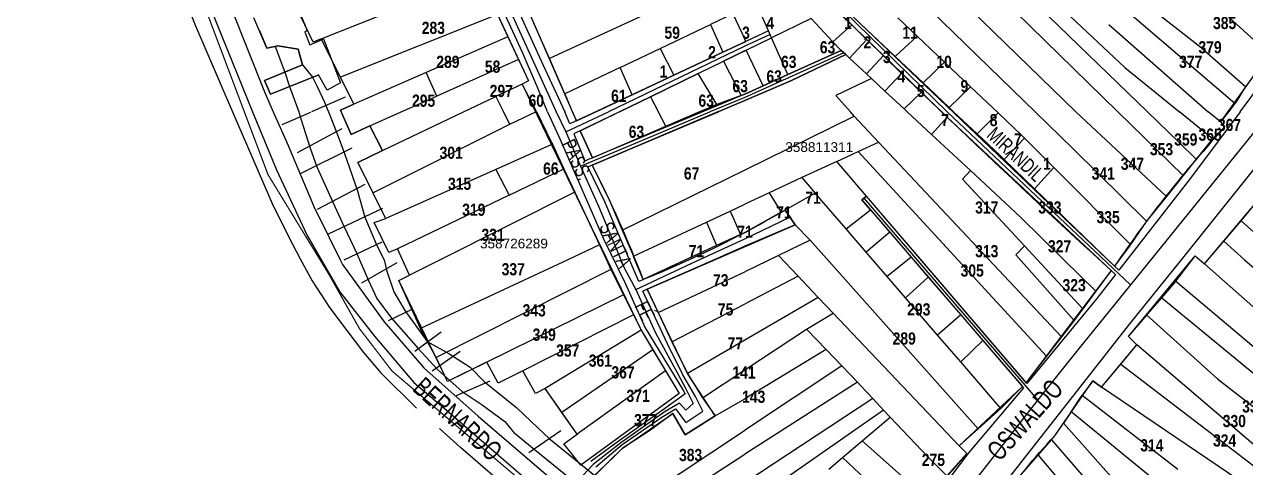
# Model space of a CAD drawing. Extents: x 199665 to 201826, y 4836581 to 4838476.
# Drawn here: x 199851.6 to 200103.1, y 4837520.6 to 4837611.9 of the extents above; entities that cross this region are included whole.
import ezdxf
from ezdxf.enums import TextEntityAlignment as Align

# ---------------------------------------------------------------- set-up
doc = ezdxf.new("R2010")
doc.units = 0
doc.header["$LTSCALE"] = 1.5
doc.header["$MEASUREMENT"] = 0
for name, color, linetype in [('CD-MALHA-LOTES', 40, 'CONTINUOUS'), ('CD_TXT_QUADRA', 7, 'CONTINUOUS'), ('HD-CANAIS', 7, 'CONTINUOUS'), ('LM-LIM-SETOR-FISCAL', 7, 'CONTINUOUS'), ('RU-QUADRAS', 6, 'CONTINUOUS'), ('SV-EIXO-RUA-N-PAV', 6, 'CONTINUOUS'), ('SV-EIXO-RUA-PAV', 20, 'CONTINUOUS'), ('SV-ESTIVAS', 7, 'CONTINUOUS'), ('SV-RUA-NAO-PAV-S-GUIA-C-GUIA', 7, 'CONTINUOUS'), ('SV-RUA-PAVIM-S-GUIA-C-GUIA', 7, 'CONTINUOUS'), ('SV-TXT-RUA-N-PAV-S-GUIA-C-GUIA', 7, 'CONTINUOUS'), ('SV-TXT-RUA-PAV-S-GUIA-C-GUIA', 7, 'CONTINUOUS'), ('Th_NmrPort', 1, 'CONTINUOUS')]:
    doc.layers.add(name, color=color, linetype=linetype)
doc.styles.add('ARIAL', font='ARIAL.TTF')
doc.styles.add('MONOTXT', font='ARIAL.TTF', dxfattribs={"height": 0.2})
doc.styles.get("Standard").update_dxf_attribs({"font": 'swisscbo.ttf'})
doc.linetypes.add('Limite', pattern='A,20,-3,[130,ltypeshp.shx,S=6.35,R=0,X=0,Y=0],-3,20', length=46)

msp = doc.modelspace()

# ---------------------------------------------------------------- linework, layer by layer
at = {"layer": 'CD-MALHA-LOTES', "linetype": 'Continuous'}
for p, q in [((200047.73, 4837627.99), (200082.89, 4837593.93)), ((200044.68, 4837625.33), (200076.83, 4837593.93)), ((200085.88, 4837625.98), (200107.98, 4837605.83)), ((200040.13, 4837621.19), (200068.15, 4837593.93)), ((199987.88, 4837617.85), (199959.71, 4837604.85)), ((200079.26, 4837618.66), (200093.61, 4837607.42)), ((199912.73, 4837608.93), (199932.94, 4837617.03)), ((200004.86, 4837610.55), (200002.28, 4837616.38)), ((200017.62, 4837616.1), (200022.01, 4837611.84)), ((200035.83, 4837617.25), (200059.77, 4837593.93)), ((200064.96, 4837615.51), (200078.25, 4837603.05)), ((199911.03, 4837608.25), (199908.09, 4837614.41)), ((199949.03, 4837613.93), (199916.68, 4837601.04)), ((199949.03, 4837613.93), (199951.14, 4837609.38)), ((199997.53, 4837614.1), (199992.92, 4837611.9)), ((199997.53, 4837614.1), (200000, 4837608.9)), ((200013.66, 4837613.11), (200005.48, 4837609.14)), ((200013.66, 4837613.11), (200018.1, 4837608.35)), ((200031.48, 4837613.27), (200035.46, 4837609.49)), ((200100.9, 4837595.62), (200078.26, 4837615.01)), ((199959.71, 4837604.85), (199956.53, 4837612.18)), ((199982.52, 4837606.94), (199992.92, 4837611.9)), ((199992.92, 4837611.9), (199995.43, 4837606.17)), ((200004.86, 4837610.55), (200000.21, 4837608.4)), ((200005.48, 4837609.14), (200004.86, 4837610.55)), ((200022.01, 4837611.84), (200018.1, 4837608.35)), ((200022.01, 4837611.84), (200025.13, 4837608.81)), ((200030.91, 4837605.33), (200023.85, 4837611.99)), ((200074.93, 4837611.91), (200095.41, 4837593.93)), ((199912.73, 4837608.93), (199911.03, 4837608.25)), ((199916.68, 4837601.04), (199912.73, 4837608.93)), ((199951.14, 4837609.38), (199934.36, 4837602.02)), ((199951.14, 4837609.38), (199953.32, 4837604.7)), ((199995.43, 4837606.17), (200000.21, 4837608.4)), ((200000.21, 4837608.4), (200000, 4837608.9)), ((200000.27, 4837606.61), (200005.48, 4837609.14)), ((200008.83, 4837601.56), (200005.48, 4837609.14)), ((200018.1, 4837608.35), (200019.62, 4837606.73)), ((200025.13, 4837608.81), (200021.51, 4837604.98)), ((200025.13, 4837608.81), (200028.57, 4837605.48)), ((200035.46, 4837609.49), (200030.91, 4837605.33)), ((200035.46, 4837609.49), (200041.12, 4837604.12)), ((199974.27, 4837603.01), (199982.52, 4837606.94)), ((199982.52, 4837606.94), (199985.36, 4837601.46)), ((199995.43, 4837606.17), (199985.36, 4837601.46)), ((200000, 4837606.48), (199995.58, 4837604.33)), ((200000, 4837606.48), (200000.27, 4837606.61)), ((200003.78, 4837599.27), (200000.27, 4837606.61)), ((200019.82, 4837606.54), (200008.83, 4837601.56)), ((200009.59, 4837600.36), (200020.75, 4837605.68)), ((200019.62, 4837606.73), (200019.82, 4837606.54)), ((200020.75, 4837605.68), (200019.82, 4837606.54)), ((200021.51, 4837604.98), (200020.75, 4837605.68)), ((200028.57, 4837605.48), (200025.03, 4837601.71)), ((200028.57, 4837605.48), (200032.3, 4837601.87)), ((200036.68, 4837599.88), (200030.91, 4837605.33)), ((200093.61, 4837607.42), (200103.14, 4837599.09)), ((199953.32, 4837604.7), (199936.51, 4837597.15)), ((199953.32, 4837604.7), (199955.38, 4837600.27)), ((199962.87, 4837597.58), (199959.71, 4837604.85)), ((199974.27, 4837603.01), (199962.87, 4837597.58)), ((199976.75, 4837597.43), (199974.27, 4837603.01)), ((199990.37, 4837601.78), (199995.58, 4837604.33)), ((199995.58, 4837604.33), (199999.25, 4837597.23)), ((200025.03, 4837601.71), (200021.51, 4837604.98)), ((200041.12, 4837604.12), (200036.68, 4837599.88)), ((200041.12, 4837604.12), (200046.45, 4837599.07)), ((200078.25, 4837603.05), (200089.54, 4837593.93)), ((199919.46, 4837595.48), (199916.68, 4837601.04)), ((199934.36, 4837602.02), (199919.46, 4837595.48)), ((199936.51, 4837597.15), (199934.36, 4837602.02)), ((199955.38, 4837600.27), (199954.09, 4837599.61)), ((199985.36, 4837601.46), (199976.75, 4837597.43)), ((199990.37, 4837601.78), (199980.52, 4837596.96)), ((199994.19, 4837595.42), (199990.37, 4837601.78)), ((200000, 4837596.2), (200009.59, 4837600.36)), ((200008.83, 4837601.56), (200003.78, 4837599.27)), ((200026.07, 4837600.75), (200018.73, 4837597.23)), ((200026.07, 4837600.75), (200025.03, 4837601.71)), ((200028.84, 4837598.18), (200026.07, 4837600.75)), ((200032.3, 4837601.87), (200028.84, 4837598.18)), ((200032.3, 4837601.87), (200036.34, 4837597.95)), ((199954.09, 4837599.61), (199948.67, 4837597.06)), ((199957.06, 4837593.97), (199954.09, 4837599.61)), ((199962.87, 4837597.58), (199964.43, 4837594)), ((199999.25, 4837597.23), (200000, 4837597.55)), ((200003.78, 4837599.27), (200000, 4837597.55)), ((200032.82, 4837594.5), (200028.84, 4837598.18)), ((200036.34, 4837597.95), (200032.82, 4837594.5)), ((200040.49, 4837593.93), (200036.34, 4837597.95)), ((200042.08, 4837594.79), (200036.68, 4837599.88)), ((200046.45, 4837599.07), (200042.08, 4837594.79)), ((200052.14, 4837593.67), (200046.45, 4837599.07)), ((200103.14, 4837599.09), (200101.17, 4837595.97)), ((199919.46, 4837595.48), (199916.69, 4837594.27)), ((199929.15, 4837593.93), (199936.51, 4837597.15)), ((199942.01, 4837593.93), (199948.67, 4837597.06)), ((199948.67, 4837597.06), (199950.28, 4837593.93)), ((199969.27, 4837593.92), (199976.75, 4837597.43)), ((199980.52, 4837596.96), (199974.17, 4837593.93)), ((199980.52, 4837596.96), (199982.13, 4837593.94)), ((199990.74, 4837593.94), (199994.19, 4837595.42)), ((199999.25, 4837597.23), (199994.19, 4837595.42)), ((199994.54, 4837593.94), (200000, 4837596.2)), ((200018.73, 4837597.23), (200021.71, 4837593.93)), ((200100.9, 4837595.62), (200099.59, 4837593.93)), ((200101.17, 4837595.97), (200100.9, 4837595.62)), ((199916.69, 4837594.27), (199916.82, 4837593.93)), ((199916.82, 4837593.93), (199918.91, 4837589.26)), ((199922.71, 4837590.99), (199929.15, 4837593.93)), ((199925.33, 4837585.92), (199942.01, 4837593.93)), ((199951.56, 4837591.37), (199950.28, 4837593.93)), ((199951.56, 4837591.37), (199957.06, 4837593.97)), ((199957.06, 4837593.97), (199960.18, 4837587.58)), ((199964.43, 4837594), (199965.27, 4837592.06)), ((199965.27, 4837592.06), (199969.27, 4837593.92)), ((199974.17, 4837593.93), (199966.05, 4837589.98)), ((199994.54, 4837593.94), (199968.54, 4837582.92)), ((199983.68, 4837590.92), (199982.13, 4837593.94)), ((199983.68, 4837590.92), (199990.74, 4837593.94)), ((200000.05, 4837581.94), (200022.49, 4837593.01)), ((200022.49, 4837593.01), (200021.71, 4837593.93)), ((200022.49, 4837593.01), (200027.49, 4837587.68)), ((200032.82, 4837594.5), (200033.43, 4837593.93)), ((200033.43, 4837593.93), (200038.46, 4837589.26)), ((200038.46, 4837589.26), (200041.68, 4837592.78)), ((200041.68, 4837592.78), (200040.49, 4837593.93)), ((200041.68, 4837592.78), (200073.11, 4837563.44)), ((200042.08, 4837594.79), (200042.99, 4837593.93)), ((200042.99, 4837593.93), (200047.81, 4837589.38)), ((200047.81, 4837589.38), (200052.14, 4837593.67)), ((200052.14, 4837593.67), (200056.95, 4837589.1)), ((200067.6, 4837586.3), (200059.77, 4837593.93)), ((200086.8, 4837576.46), (200068.15, 4837593.93)), ((200090.27, 4837580.81), (200076.83, 4837593.93)), ((200089.44, 4837587.58), (200082.89, 4837593.93)), ((200096.28, 4837588.34), (200089.54, 4837593.93)), ((200097.96, 4837591.83), (200095.41, 4837593.93)), ((200099.59, 4837593.93), (200097.96, 4837591.83)), ((199918.91, 4837589.26), (199922.71, 4837590.99)), ((199922.71, 4837590.99), (199925.33, 4837585.92)), ((199923.37, 4837577.21), (199951.56, 4837591.37)), ((199966.05, 4837589.98), (199968.58, 4837584.45)), ((199968.58, 4837584.45), (199983.68, 4837590.92)), ((200098.87, 4837590.82), (200096.28, 4837588.34)), ((200097.96, 4837591.83), (200098.87, 4837590.82)), ((199960.18, 4837587.58), (199960.35, 4837587.21)), ((200023.31, 4837585.73), (200027.49, 4837587.68)), ((200027.49, 4837587.68), (200065.18, 4837547.53)), ((200046.48, 4837581.79), (200038.46, 4837589.26)), ((200052.49, 4837584.97), (200047.81, 4837589.38)), ((200057.59, 4837588.46), (200053.41, 4837584.08)), ((200056.95, 4837589.1), (200057.59, 4837588.46)), ((200057.59, 4837588.46), (200063.63, 4837582.41)), ((200092.95, 4837584.18), (200089.44, 4837587.58)), ((200096.28, 4837588.34), (200092.95, 4837584.18)), ((199925.33, 4837585.92), (199920.23, 4837583.47)), ((199960.35, 4837587.21), (199948.7, 4837582.01)), ((199960.35, 4837587.21), (199962.71, 4837582.17)), ((200018.9, 4837583.67), (200023.31, 4837585.73)), ((200062.12, 4837543.55), (200023.31, 4837585.73)), ((200053.41, 4837584.08), (200052.49, 4837584.97)), ((200067.6, 4837586.3), (200082.74, 4837571.35)), ((199920.23, 4837583.47), (199923.37, 4837577.21)), ((199968.54, 4837582.92), (199972.13, 4837575.63)), ((200018.9, 4837583.67), (200011.75, 4837580.34)), ((200025.04, 4837576.51), (200018.9, 4837583.67)), ((200059.66, 4837578.03), (200053.41, 4837584.08)), ((200063.63, 4837582.41), (200059.66, 4837578.03)), ((200063.63, 4837582.41), (200079.44, 4837566.59)), ((200092.95, 4837584.18), (200090.27, 4837580.81)), ((199948.7, 4837582.01), (199926.04, 4837571.89)), ((199948.7, 4837582.01), (199951.41, 4837576.73)), ((199951.41, 4837576.73), (199962.71, 4837582.17)), ((199962.71, 4837582.17), (199964.97, 4837577.33)), ((199974.72, 4837569.53), (200000.05, 4837581.94)), ((200011.75, 4837580.34), (200005.02, 4837577.2)), ((200011.75, 4837580.34), (200014.49, 4837577.16)), ((200044.8, 4837580.05), (200046.48, 4837581.79)), ((200057.56, 4837566.28), (200044.8, 4837580.05)), ((200056.72, 4837572.25), (200046.48, 4837581.79)), ((200090.27, 4837580.81), (200086.8, 4837576.46)), ((199964.97, 4837577.33), (199937.24, 4837563.44)), ((199964.97, 4837577.33), (199970.03, 4837566.48)), ((200076.13, 4837562.11), (200059.66, 4837578.03)), ((199926.04, 4837571.89), (199923.37, 4837577.21)), ((199951.41, 4837576.73), (199928.43, 4837565.68)), ((199972.13, 4837575.63), (199974.72, 4837569.53)), ((199996.95, 4837573.44), (200000, 4837574.86)), ((200005.02, 4837577.2), (200000, 4837574.86)), ((200005.02, 4837577.2), (200007.49, 4837573.21)), ((200014.49, 4837577.16), (200008.28, 4837573.65)), ((200020.85, 4837569.77), (200014.49, 4837577.16)), ((200024.11, 4837575.76), (200025.04, 4837576.51)), ((200025.87, 4837573.71), (200024.11, 4837575.76)), ((200057.95, 4837538.13), (200025.04, 4837576.51)), ((200086.8, 4837576.46), (200082.74, 4837571.35)), ((200102.19, 4837571.46), (200105.4, 4837575.26)), ((199992.07, 4837571.16), (199996.95, 4837573.44)), ((199996.95, 4837573.44), (199999.1, 4837568.63)), ((200007.49, 4837573.21), (200000.13, 4837569.11)), ((200008.28, 4837573.65), (200007.49, 4837573.21)), ((200008.28, 4837573.65), (200010.32, 4837570.63)), ((200020.85, 4837569.77), (200025.87, 4837573.71)), ((200025.87, 4837573.71), (200029.85, 4837569.08)), ((199923.65, 4837571.08), (199926.04, 4837571.89)), ((199926.62, 4837564.94), (199923.65, 4837571.08)), ((199977.01, 4837564.14), (199992.07, 4837571.16)), ((199992.07, 4837571.16), (199994.14, 4837566.33)), ((200000, 4837566.24), (200010.32, 4837570.63)), ((200010.32, 4837570.63), (200013.43, 4837567.46)), ((200065.7, 4837563.44), (200056.72, 4837572.25)), ((200082.74, 4837571.35), (200079.44, 4837566.59)), ((200098.64, 4837567.26), (200102.19, 4837571.46)), ((200102.19, 4837571.46), (200135.85, 4837541.3)), ((199974.72, 4837569.53), (199977.01, 4837564.14)), ((199999.1, 4837568.63), (199994.14, 4837566.33)), ((199999.1, 4837568.63), (200000.13, 4837569.11)), ((200013.43, 4837567.46), (200006.9, 4837564.27)), ((200013.43, 4837567.46), (200048.06, 4837528.59)), ((200024.95, 4837565.01), (200020.85, 4837569.77)), ((200029.85, 4837569.08), (200024.95, 4837565.01)), ((200029.85, 4837569.08), (200034.26, 4837563.94)), ((200094.69, 4837562.61), (200098.64, 4837567.26)), ((200098.64, 4837567.26), (200102.93, 4837563.44)), ((199928.43, 4837565.68), (199926.62, 4837564.94)), ((199929.44, 4837563.44), (199928.43, 4837565.68)), ((199970.03, 4837566.48), (199963.54, 4837563.44)), ((199970.03, 4837566.48), (199971.45, 4837563.44)), ((199994.14, 4837566.33), (199979.04, 4837559.34)), ((199999.85, 4837566.18), (199993.68, 4837563.44)), ((200000, 4837566.24), (199999.85, 4837566.18)), ((200029.31, 4837559.94), (200024.95, 4837565.01)), ((200055.77, 4837564.43), (200057.56, 4837566.28)), ((200057.56, 4837566.28), (200069.58, 4837553.3)), ((200079.33, 4837566.42), (200077.11, 4837563.44)), ((200079.44, 4837566.59), (200079.33, 4837566.42)), ((199930.87, 4837560.25), (199929.44, 4837563.44)), ((199937.24, 4837563.44), (199930.87, 4837560.25)), ((199963.54, 4837563.44), (199933.18, 4837549.24)), ((199971.45, 4837563.44), (199972.39, 4837561.43)), ((199977.3, 4837563.44), (199977.01, 4837564.14)), ((199979.04, 4837559.34), (199977.3, 4837563.44)), ((199993.68, 4837563.44), (199979.88, 4837557.37)), ((200006.9, 4837564.27), (199999.98, 4837560.92)), ((200006.9, 4837564.27), (200010.94, 4837560.01)), ((200034.26, 4837563.94), (200029.31, 4837559.94)), ((200034.26, 4837563.94), (200037.77, 4837559.86)), ((200067.8, 4837550.94), (200055.77, 4837564.43)), ((200072.28, 4837556.93), (200065.7, 4837563.44)), ((200073.11, 4837563.44), (200075.44, 4837561.2)), ((200077.11, 4837563.44), (200076.13, 4837562.11)), ((200088.79, 4837559.02), (200092.58, 4837564.02)), ((200092.58, 4837564.02), (200092.75, 4837564.24)), ((200092.75, 4837564.24), (200094.69, 4837562.61)), ((200128.61, 4837532.54), (200094.69, 4837562.61)), ((200102.93, 4837563.44), (200132.6, 4837537.38)), ((199928.69, 4837559.16), (199930.87, 4837560.25)), ((199972.39, 4837561.43), (199936.41, 4837543.31)), ((199972.39, 4837561.43), (199974.97, 4837556.22)), ((199982.12, 4837552.56), (199999.98, 4837560.92)), ((200010.94, 4837560.01), (200000.01, 4837554.33)), ((200010.94, 4837560.01), (200015.11, 4837555.62)), ((200033.09, 4837555.55), (200029.31, 4837559.94)), ((200037.77, 4837559.86), (200033.09, 4837555.55)), ((200037.77, 4837559.86), (200044.45, 4837552.09)), ((200075.44, 4837561.2), (200072.28, 4837556.93)), ((199933.18, 4837549.24), (199928.69, 4837559.16)), ((199979.88, 4837557.37), (199982.12, 4837552.56)), ((200085.84, 4837555.59), (200088.69, 4837558.88)), ((200088.69, 4837558.88), (200088.79, 4837559.02)), ((200088.79, 4837559.02), (200125.12, 4837528.3)), ((199974.97, 4837556.22), (199946.82, 4837542.35)), ((199974.97, 4837556.22), (199977.03, 4837552.08)), ((200015.11, 4837555.62), (200000, 4837546.85)), ((200018.17, 4837552.41), (200015.11, 4837555.62)), ((200039.67, 4837547.92), (200033.09, 4837555.55)), ((200072.28, 4837556.93), (200069.58, 4837553.3)), ((200083, 4837552.31), (200085.84, 4837555.59)), ((200085.84, 4837555.59), (200122.64, 4837525.29)), ((199982.12, 4837552.56), (199984.95, 4837546.5)), ((199984.95, 4837546.5), (200000.01, 4837554.33)), ((200012.69, 4837549.11), (200018.17, 4837552.41)), ((200018.17, 4837552.41), (200044.12, 4837525.09)), ((200069.58, 4837553.3), (200068.52, 4837551.87)), ((200082.75, 4837552.01), (200083, 4837552.31)), ((199977.03, 4837552.08), (199954.25, 4837540.52)), ((199977.03, 4837552.08), (199978.6, 4837548.92)), ((200044.45, 4837552.09), (200039.67, 4837547.92)), ((200044.45, 4837552.09), (200049.02, 4837546.76)), ((200067.8, 4837550.94), (200065.18, 4837547.53)), ((200068.52, 4837551.87), (200067.8, 4837550.94)), ((200079.02, 4837547.58), (200082.75, 4837552.01)), ((200082.75, 4837552.01), (200097.33, 4837538.86)), ((199933.52, 4837548.48), (199933.18, 4837549.24)), ((199936.41, 4837543.31), (199933.52, 4837548.48)), ((199978.6, 4837548.92), (199958.85, 4837536.89)), ((199978.6, 4837548.92), (199981.04, 4837544.88)), ((200000, 4837540.74), (200012.69, 4837549.11)), ((200012.69, 4837549.11), (200016.75, 4837544.92)), ((200044.45, 4837542.37), (200039.67, 4837547.92)), ((200065.18, 4837547.53), (200062.12, 4837543.55)), ((200080.74, 4837545.9), (200079.02, 4837547.58)), ((199981.04, 4837544.88), (199962.29, 4837531.97)), ((199981.04, 4837544.88), (199983.66, 4837540.53)), ((199984.95, 4837546.5), (199988.19, 4837540.02)), ((200000, 4837546.85), (199988.19, 4837540.02)), ((200016.75, 4837544.92), (200000, 4837534.77)), ((200016.75, 4837544.92), (200019.95, 4837541.56)), ((200049.02, 4837546.76), (200044.45, 4837542.37)), ((200049.02, 4837546.76), (200057.15, 4837537.3)), ((200077.44, 4837541.94), (200080.74, 4837545.9)), ((200106.13, 4837524.21), (200080.74, 4837545.9)), ((199938.74, 4837538.37), (199936.41, 4837543.31)), ((199946.64, 4837542.26), (199938.74, 4837538.37)), ((199946.82, 4837542.35), (199946.64, 4837542.26)), ((199949.15, 4837538), (199946.82, 4837542.35)), ((200052.73, 4837532.75), (200044.45, 4837542.37)), ((200062.12, 4837543.55), (200057.95, 4837538.13)), ((199954.25, 4837540.52), (199949.15, 4837538)), ((199956.84, 4837535.9), (199954.25, 4837540.52)), ((199983.66, 4837540.53), (199965.44, 4837527.48)), ((199983.66, 4837540.53), (199986.46, 4837535.89)), ((199988.19, 4837540.02), (199991.27, 4837534.96)), ((199991.27, 4837534.96), (200000, 4837540.74)), ((200019.95, 4837541.56), (199999.89, 4837528.28)), ((200019.95, 4837541.56), (200023.15, 4837538.19)), ((200073.46, 4837537.17), (200077.44, 4837541.94)), ((200077.44, 4837541.94), (200098.44, 4837525.84)), ((200023.15, 4837538.19), (199999.99, 4837523.35)), ((200023.15, 4837538.19), (200023.84, 4837537.47)), ((200023.84, 4837537.47), (200026.35, 4837534.81)), ((200057.15, 4837537.3), (200052.73, 4837532.75)), ((200071.63, 4837538.49), (200069.49, 4837535.51)), ((200073.46, 4837537.17), (200071.63, 4837538.49)), ((200113.59, 4837510.04), (200073.46, 4837537.17)), ((200097.33, 4837538.86), (200119.57, 4837521.56)), ((199958.85, 4837536.89), (199956.84, 4837535.9)), ((199962.29, 4837531.97), (199958.85, 4837536.89)), ((199986.46, 4837535.89), (199966.18, 4837521.14)), ((199991.27, 4837534.96), (199993.88, 4837531.27)), ((199993.88, 4837531.27), (200000, 4837534.77)), ((200026.35, 4837534.81), (200000, 4837517.44)), ((200026.35, 4837534.81), (200028.57, 4837532.46)), ((200067.17, 4837532.07), (200069.49, 4837535.51)), ((200069.49, 4837535.51), (200089.15, 4837520.26)), ((200028.57, 4837532.46), (200000, 4837512.55)), ((200028.57, 4837532.46), (200029.93, 4837531.02)), ((200048.06, 4837528.59), (200052.73, 4837532.75)), ((200067.17, 4837532.07), (200065.59, 4837529.73)), ((200086.49, 4837516.33), (200067.17, 4837532.07)), ((199965.44, 4837527.48), (199962.29, 4837531.97)), ((199985.14, 4837531.72), (199980.57, 4837528.29)), ((199987.68, 4837527.39), (199985.14, 4837531.72)), ((199993.88, 4837531.27), (199987.68, 4837527.39)), ((200024.16, 4837526.13), (200029.93, 4837531.02)), ((200029.93, 4837531.02), (200037.69, 4837522.8)), ((200063.84, 4837527.14), (200065.59, 4837529.73)), ((200065.59, 4837529.73), (200099.47, 4837491.82)), ((199962.7, 4837525.51), (199965.44, 4837527.48)), ((199980.57, 4837528.29), (199974.68, 4837524.52)), ((199977.34, 4837513.33), (199999.89, 4837528.28)), ((200044.12, 4837525.09), (200048.06, 4837528.59)), ((200063.15, 4837526.35), (200063.84, 4837527.14)), ((199966.18, 4837521.14), (199962.7, 4837525.51)), ((199974.68, 4837524.52), (199966.65, 4837516.7)), ((200020.09, 4837522.67), (200024.16, 4837526.13)), ((200024.16, 4837526.13), (200037.48, 4837514.27)), ((200045.69, 4837523.49), (200044.12, 4837525.09)), ((200060.39, 4837523.19), (200063.15, 4837526.35)), ((200063.15, 4837526.35), (200096.44, 4837488)), ((200098.44, 4837525.84), (200106.7, 4837519.56)), ((199980.5, 4837510.82), (199999.99, 4837523.35)), ((200017.26, 4837520.26), (200020.09, 4837522.67)), ((200020.09, 4837522.67), (200033.88, 4837509.79)), ((200037.69, 4837522.8), (200041.59, 4837518.88)), ((200041.59, 4837518.88), (200045.69, 4837523.49)), ((200057.44, 4837519.81), (200060.39, 4837523.19)), ((200060.39, 4837523.19), (200093.4, 4837484.19))]:
    msp.add_line(p, q, dxfattribs=at)
at = {"layer": 'HD-CANAIS'}
for points in [[(199903.2, 4837607.36), (199905.24, 4837602.07)], [(199907.99, 4837606.8), (199908.89, 4837603.56), (199910.93, 4837601.04), (199911.87, 4837599.11), (199913.42, 4837595.9), (199913.97, 4837594.54), (199914.21, 4837593.93)], [(199905.24, 4837602.07), (199906.2, 4837599.15), (199908.08, 4837593.93)], [(199908.08, 4837593.93), (199908.19, 4837593.63), (199908.58, 4837592.22), (199910.37, 4837586.63), (199911.79, 4837582.59), (199915.09, 4837575.32), (199917.42, 4837570.19), (199920.05, 4837564.71), (199920.8, 4837562.96), (199922.43, 4837559.14), (199924.19, 4837555.44), (199927.16, 4837551.41), (199932.68, 4837545.16), (199936.65, 4837540.79), (199941.76, 4837536.3), (199945.88, 4837533.55), (199950.56, 4837530.07), (199952.35, 4837527.9), (199956.58, 4837524.39), (199966.4, 4837516.45)], [(199914.21, 4837593.93), (199915.99, 4837589.37), (199917.52, 4837585.31), (199920.12, 4837577.83), (199921.71, 4837572.21), (199924.15, 4837566.39), (199925.66, 4837563.44), (199926.24, 4837561.08), (199927.64, 4837556.8), (199929.92, 4837552.96), (199934.51, 4837546.58), (199939, 4837544.08), (199943.39, 4837541.32), (199946.27, 4837538.31), (199952.98, 4837532.94), (199957.42, 4837528.7), (199959.67, 4837526.57), (199969.11, 4837518.99), (199975.16, 4837514.19), (199980.01, 4837509.89), (199983.83, 4837506.48), (199987.03, 4837503.58), (199999.23, 4837492.17), (200000.04, 4837491.22)]]:
    msp.add_lwpolyline(points, dxfattribs=at)
at = {"layer": 'LM-LIM-SETOR-FISCAL', "linetype": 'Limite', "ltscale": 0.1, "const_width": 0.25}
msp.add_lwpolyline([(199946.13, 4837788.68), (199905.8, 4837748.35), (199896.47, 4837740.27), (199873.53, 4837717.08), (199855.37, 4837704.8), (199875.54, 4837650.53), (199901.76, 4837580.95), (199914.29, 4837560.44), (199920.57, 4837549.27), (199927.32, 4837540.48), (199954.05, 4837517.76)], dxfattribs=at)
at = {"layer": 'RU-QUADRAS', "color": 6, "linetype": 'Continuous'}
for points in [[(199930.79, 4837653.14), (199955.38, 4837600.27), (199954.09, 4837599.61), (199978.6, 4837548.92), (199986.46, 4837535.89), (199966.18, 4837521.14), (199962.7, 4837525.51), (199965.44, 4837527.48), (199958.85, 4837536.89), (199956.84, 4837535.9), (199954.25, 4837540.52), (199949.15, 4837538), (199946.82, 4837542.35), (199938.74, 4837538.37), (199928.69, 4837559.16), (199930.87, 4837560.25), (199928.43, 4837565.68), (199926.62, 4837564.94), (199923.65, 4837571.08), (199926.04, 4837571.89), (199920.23, 4837583.47), (199925.33, 4837585.92), (199922.71, 4837590.99), (199918.91, 4837589.26), (199916.69, 4837594.27), (199919.46, 4837595.48), (199912.73, 4837608.93), (199911.03, 4837608.25), (199896.53, 4837638.58, 0.026103)], [(199964.97, 4837514.92), (199974.68, 4837524.52), (199985.14, 4837531.72), (199987.68, 4837527.39), (199993.88, 4837531.27), (199988.19, 4837540.02), (199979.88, 4837557.37), (200010.32, 4837570.63), (200008.28, 4837573.65, -0.036999), (199979.04, 4837559.34, 0.028214), (199968.54, 4837582.92), (200009.59, 4837600.36), (200020.75, 4837605.68), (200019.82, 4837606.54), (200000, 4837597.55), (199968.58, 4837584.45), (199966.05, 4837589.98), (200005.48, 4837609.14), (200004.85, 4837610.55), (199965.27, 4837592.06), (199950.55, 4837625.97)], [(200016.93, 4837616.76, 0.008776), (200075.44, 4837561.2), (200057.95, 4837538.13), (200025.04, 4837576.51), (200024.11, 4837575.76), (200057.15, 4837537.3), (200044.12, 4837525.09), (200045.69, 4837523.49), (200012.68, 4837485.7)], [(200109.91, 4837608.49), (200097.96, 4837591.83), (200098.87, 4837590.82, 0.035456), (200076.13, 4837562.11), (200022.08, 4837613.66)], [(200104.08, 4837409.23), (200072.8, 4837434.64), (200071.74, 4837433.5), (200047.9, 4837452.94), (200050.26, 4837455.64), (200038.74, 4837466.66), (200037, 4837464.52), (200033.53, 4837467.68), (200035.57, 4837470.13), (200024.86, 4837480.84), (200031.11, 4837487.09), (200052.22, 4837512.7, -0.044003), (200063.84, 4837527.14), (200071.63, 4837538.49), (200073.46, 4837537.17), (200080.74, 4837545.9), (200079.02, 4837547.58), (200092.75, 4837564.24), (200094.69, 4837562.61), (200105.4, 4837575.26)]]:
    msp.add_lwpolyline(points, format="xyb", dxfattribs=at)
at = {"layer": 'SV-EIXO-RUA-N-PAV'}
for points in [[(200041.67, 4837593.93), (200017.68, 4837617.28), (200012.04, 4837630.11), (200006.53, 4837627), (200001.47, 4837634.21), (200000, 4837633.58)], [(200041.67, 4837593.93), (200079.42, 4837558.25)], [(200060.32, 4837534.55), (200024.54, 4837576.11)], [(200000, 4837567.7), (200009.27, 4837572.19)]]:
    msp.add_lwpolyline(points, dxfattribs=at)
at = {"layer": 'SV-EIXO-RUA-PAV'}
msp.add_line((199882.39, 4837633.78), (199898.53, 4837593.93), dxfattribs=at)
for points in [[(199933.05, 4837655.36), (199947.38, 4837624.17), (199961.14, 4837593.93)], [(200005.18, 4837609.82), (199999.98, 4837607.43)], [(200000, 4837607.43), (199971.86, 4837593.93)], [(200020.36, 4837606.04), (200000, 4837596.88)], [(200000, 4837596.88), (199992.74, 4837593.93)], [(199898.53, 4837593.93), (199903.49, 4837581.94), (199909.8, 4837568.43), (199916.46, 4837556.89), (199923.67, 4837547.71), (199931.78, 4837538.16), (199937.46, 4837533.34), (199954.94, 4837518.25), (199961.09, 4837513.01), (200000, 4837479.57)], [(199961.14, 4837593.93), (199963.07, 4837589.78), (199966.14, 4837582.69), (199969.83, 4837574.46), (199975.17, 4837561.6), (199977.49, 4837557.27), (199981.57, 4837548.36), (199985.79, 4837540.69), (199987.7, 4837537.11), (199989.31, 4837533.81), (199987.8, 4837532.41), (199986.5, 4837533.91), (199983.54, 4837532.16), (199974.42, 4837525.72), (199968.74, 4837521.22), (199963.38, 4837515.54), (199961.09, 4837513.01)], [(199963.07, 4837589.78), (199971.86, 4837593.93)], [(199966.14, 4837582.69), (199978.79, 4837588.01), (199992.74, 4837593.93)], [(200108.25, 4837593.93), (200079.42, 4837558.25), (200068.6, 4837544.86), (200060.32, 4837534.55), (200041.16, 4837510.03), (200009.94, 4837469.93)], [(199977.49, 4837557.27), (199989.07, 4837562.71), (200000, 4837567.7)]]:
    msp.add_lwpolyline(points, dxfattribs=at)
at = {"layer": 'SV-ESTIVAS'}
for points in [[(199904.15, 4837624.44), (199909.85, 4837610.63), (199909.32, 4837610.29), (199910.35, 4837607.72), (199911.8, 4837608.33), (199913.16, 4837608.91), (199916.71, 4837599.86), (199913.94, 4837598.38), (199912.15, 4837601.53), (199911.85, 4837601.41)], [(199899.97, 4837610.65), (199901.54, 4837606.99), (199903.75, 4837607.49), (199907.99, 4837606.8), (199908.89, 4837603.56), (199901.01, 4837600.34), (199902.26, 4837597.57), (199911.85, 4837601.41), (199902.26, 4837597.57), (199901.01, 4837600.34), (199908.89, 4837603.56), (199907.99, 4837606.8), (199903.75, 4837607.49), (199901.54, 4837606.99), (199898.85, 4837613.26)], [(199910.75, 4837593.97), (199917.74, 4837596.96)], [(199904.68, 4837591.31), (199910.56, 4837593.83)], [(199907.86, 4837585.49), (199917.03, 4837590.43)], [(199908.56, 4837581.26), (199919.09, 4837586.48)], [(199911.92, 4837573.85), (199921.74, 4837578.98)], [(199914.21, 4837568.73), (199925.43, 4837574.05)], [(199917.42, 4837563.44), (199925.24, 4837567.12)], [(199921.09, 4837558.68), (199928.35, 4837562.86)], [(199926.56, 4837550.92), (199931.42, 4837553.26)], [(199932.02, 4837544.57), (199937.44, 4837548.6)], [(199935.55, 4837540.51), (199941.37, 4837544.57)], [(199947.46, 4837538.41), (199940.49, 4837535.4)], [(199962.09, 4837528.2), (199955.48, 4837523.67)]]:
    msp.add_lwpolyline(points, dxfattribs=at)
at = {"layer": 'SV-RUA-NAO-PAV-S-GUIA-C-GUIA'}
for points in [[(200000, 4837632.63), (200001.65, 4837633.29), (200006.39, 4837626.22), (200011.64, 4837629.12), (200015.35, 4837620.45), (200016.93, 4837616.76), (200017.62, 4837616.1), (200022.01, 4837611.84), (200025.13, 4837608.81), (200028.57, 4837605.48), (200032.3, 4837601.87), (200036.34, 4837597.95), (200040.49, 4837593.93)], [(200042.99, 4837593.93), (200042.08, 4837594.79), (200036.68, 4837599.88), (200030.91, 4837605.33), (200023.85, 4837611.99), (200022.08, 4837613.66), (200018.37, 4837617.97), (200016.37, 4837622.34), (200013.05, 4837629.58)], [(200040.49, 4837593.93), (200041.68, 4837592.78), (200075.44, 4837561.2), (200076.31, 4837560.36)], [(200042.99, 4837593.93), (200047.81, 4837589.38), (200052.49, 4837584.97), (200053.41, 4837584.08), (200059.66, 4837578.03), (200076.13, 4837562.11), (200077.01, 4837561.26)], [(200058.09, 4837537.96), (200025.04, 4837576.51), (200024.11, 4837575.76), (200025.87, 4837573.71), (200029.85, 4837569.08), (200034.26, 4837563.94), (200037.77, 4837559.86), (200044.45, 4837552.09), (200049.02, 4837546.76), (200057.35, 4837537.06)]]:
    msp.add_lwpolyline(points, dxfattribs=at)
at = {"layer": 'SV-RUA-PAVIM-S-GUIA-C-GUIA'}
for p, q in [((199851.58, 4837702.13), (199886.79, 4837611.62)), ((199886.79, 4837611.62), (199894.42, 4837593.93))]:
    msp.add_line(p, q, dxfattribs=at)
for points in [[(199959.32, 4837593.93), (199957.37, 4837598.74), (199954.17, 4837606.1), (199934.32, 4837649.28), (199932.08, 4837653.73), (199916.68, 4837646.63), (199896.53, 4837638.58), (199886.73, 4837634.15)], [(199934.73, 4837655.13), (199937.03, 4837650.57), (199958.4, 4837603.67), (199962.92, 4837593.93)], [(199886.73, 4837634.15), (199887.19, 4837632.92), (199901.01, 4837598.02), (199902.83, 4837593.93)], [(200000, 4837606.48), (200000.27, 4837606.61), (200005.48, 4837609.14), (200004.85, 4837610.55), (200000.21, 4837608.4), (200000, 4837608.3)], [(200102.01, 4837593.93), (200114.81, 4837611.07)], [(199969.27, 4837593.93), (199976.75, 4837597.43), (199985.36, 4837601.46), (199995.43, 4837606.17), (200000, 4837608.3)], [(199974.17, 4837593.93), (199980.52, 4837596.96), (199990.37, 4837601.78), (199995.58, 4837604.33), (200000, 4837606.5)], [(200000, 4837597.55), (200003.78, 4837599.27), (200008.83, 4837601.56), (200019.82, 4837606.54), (200020.75, 4837605.68), (200009.59, 4837600.36), (200000, 4837596.2)], [(200000, 4837597.55), (199999.25, 4837597.23), (199994.19, 4837595.42), (199990.74, 4837593.93)], [(200000, 4837596.2), (199994.54, 4837593.93)], [(199894.42, 4837593.93), (199902.8, 4837574.5), (199906.77, 4837566.61), (199908.39, 4837563.61), (199910.85, 4837559.07), (199914.44, 4837553.61), (199918.02, 4837548.83), (199921.45, 4837544.32), (199924.96, 4837540.17), (199932.36, 4837532.84)], [(199902.83, 4837593.93), (199905.72, 4837587.41), (199911.4, 4837573.92), (199912.07, 4837572.58), (199916.62, 4837563.44), (199917.11, 4837562.45), (199925.66, 4837550.66), (199933.82, 4837541.13), (199945.03, 4837531.17), (199958.59, 4837519.57), (199961.92, 4837516.75), (199964.41, 4837514.64), (199988.78, 4837493.98), (200000, 4837483.94)], [(199959.32, 4837593.93), (199961.96, 4837588.17), (199970.86, 4837567.73), (199975.31, 4837558.62), (199979.47, 4837549.4), (199987.32, 4837536.41), (199987.69, 4837535.81), (199982.98, 4837532.35), (199973.87, 4837525.97), (199968.28, 4837521.88)], [(199969.27, 4837593.93), (199963.92, 4837591.44), (199962.92, 4837593.93)], [(199974.17, 4837593.93), (199964.77, 4837589.35), (199967.05, 4837583.79), (199968.12, 4837584.25), (199968.58, 4837584.45), (199983.68, 4837590.92), (199990.74, 4837593.93)], [(200000, 4837569.05), (199999.1, 4837568.63), (199994.14, 4837566.33), (199978.99, 4837559.32), (199978.14, 4837558.92), (199972.6, 4837571.95), (199971.22, 4837575.21), (199967.66, 4837582.55), (199968.63, 4837582.96), (199994.54, 4837593.93)], [(200020.74, 4837479.24), (200024.35, 4837482.54), (200035.04, 4837494.14), (200049.32, 4837512.01), (200079.31, 4837550.24), (200089.89, 4837563.44), (200110.56, 4837589.23), (200114.22, 4837593.93)], [(200102.01, 4837593.93), (200091.78, 4837580.23), (200077.01, 4837561.26)], [(200000.02, 4837569.06), (200007.49, 4837573.21), (200008.28, 4837573.65), (200010.32, 4837570.63), (200000, 4837566.24)], [(199969.25, 4837520.74), (199974.71, 4837525.34), (199982.9, 4837531.01), (199985.7, 4837532.71), (199987.85, 4837529.91), (199991.31, 4837532.21), (199989.78, 4837535.28), (199987.2, 4837539.71), (199984.03, 4837546.09), (199978.96, 4837556.97), (199979.82, 4837557.35), (199993.68, 4837563.44), (200000, 4837566.25)], [(200076.31, 4837560.36), (200072.45, 4837555.41), (200058.09, 4837537.96)], [(200057.35, 4837537.06), (200046.15, 4837523.71), (200032.46, 4837505.63), (200015.97, 4837483.62)], [(200000, 4837473.81), (199999.54, 4837474.27), (199996.59, 4837477.11), (199987.85, 4837485.09), (199979.36, 4837492.09), (199960.5, 4837508.43), (199953.18, 4837514.58), (199941.38, 4837524.78), (199937.07, 4837528.63)]]:
    msp.add_lwpolyline(points, dxfattribs=at)

# ---------------------------------------------------------------- texts
at = {"layer": 'CD_TXT_QUADRA', "color": 7, "linetype": 'Continuous', "style": 'MONOTXT'}
for s, p in [('358811311', (200008.31, 4837585.64)), ('358726289', (199945.42, 4837565.77))]:
    msp.add_text(s, height=2, dxfattribs=at).set_placement(p)
at = {"layer": 'SV-TXT-RUA-N-PAV-S-GUIA-C-GUIA', "style": 'ARIAL', "width": 0.7}
msp.add_text('MIRANDIL', height=3, rotation=317, dxfattribs=at).set_placement((200049.6, 4837588.84))
at = {"layer": 'SV-TXT-RUA-PAV-S-GUIA-C-GUIA', "style": 'ARIAL', "width": 0.7}
for s, height, rotation, p in [('PASS.', 3, 296, (199962.11, 4837587.28)), ('SANTA', 3, 296, (199969.87, 4837570.24)), ('FÉ', 3, 296, (199977.21, 4837553.92)), ('BERNARDO', 4, 317.5238, (199931.33, 4837536.61)), ('OSWALDO', 4, 48, (200052.48, 4837521.72))]:
    msp.add_text(s, height=height, rotation=rotation, dxfattribs=at).set_placement(p)
at = {"layer": 'Th_NmrPort', "color": 1}
for s, p in [('4', (200004.42, 4837612.2)), ('1', (200020.42, 4837612.2)), ('385', (200096.42, 4837612.2)), ('283', (199933.42, 4837611.2)), ('59', (199983.42, 4837610.2)), ('3', (199999.42, 4837610.2)), ('11', (200032.42, 4837610.2)), ('63', (200015.42, 4837607.2)), ('2', (200024.42, 4837608.2)), ('379', (200093.42, 4837607.2)), ('289', (199936.42, 4837604.2)), ('2', (199992.42, 4837606.2)), ('63', (200007.42, 4837604.2)), ('3', (200028.42, 4837605.2)), ('10', (200039.42, 4837604.2)), ('377', (200089.42, 4837604.2)), ('58', (199946.42, 4837603.2)), ('1', (199982.42, 4837602.2)), ('63', (200004.42, 4837601.2)), ('63', (199997.42, 4837599.2)), ('4', (200031.42, 4837601.2)), ('9', (200044.42, 4837599.2)), ('295', (199931.42, 4837596.2)), ('297', (199947.42, 4837598.2)), ('60', (199955.42, 4837596.2)), ('61', (199972.42, 4837597.2)), ('63', (199990.42, 4837596.2)), ('5', (200035.42, 4837598.2)), ('7', (200040.42, 4837592.2)), ('8', (200050.42, 4837592.2)), ('367', (200097.42, 4837591.2)), ('63', (199976.05, 4837589.79)), ('365', (200093.42, 4837589.2)), ('7', (200055.42, 4837588.2)), ('353', (200083.42, 4837586.2)), ('359', (200088.42, 4837588.2)), ('301', (199937.1, 4837585.47)), ('66', (199958.42, 4837582.2)), ('67', (199987.42, 4837581.2)), ('1', (200061.42, 4837583.2)), ('341', (200071.42, 4837581.2)), ('347', (200077.42, 4837583.2)), ('315', (199938.83, 4837579.08)), ('71', (200012.42, 4837576.2)), ('319', (199941.76, 4837573.73)), ('317', (200047.42, 4837574.2)), ('333', (200060.42, 4837574.2)), ('71', (200006.42, 4837573.2)), ('335', (200072.42, 4837572.2)), ('331', (199945.73, 4837568.55)), ('71', (199998.42, 4837569.2)), ('327', (200062.42, 4837566.2)), ('71', (199988.42, 4837565.2)), ('313', (200047.42, 4837565.2)), ('337', (199949.88, 4837561.47)), ('305', (200044.42, 4837561.2)), ('73', (199993.42, 4837559.2)), ('323', (200065.42, 4837558.2)), ('343', (199954.19, 4837553.01)), ('75', (199994.42, 4837553.2)), ('293', (200033.42, 4837553.2)), ('349', (199956.26, 4837548)), ('77', (199996.42, 4837546.2)), ('289', (200030.42, 4837547.2)), ('357', (199961.1, 4837544.72)), ('361', (199967.83, 4837542.65)), ('367', (199972.49, 4837540.23)), ('141', (199997.42, 4837540.2)), ('371', (199975.6, 4837535.4)), ('143', (199999.42, 4837535.2)), ('336', (200102.42, 4837533.2)), ('377', (199977.16, 4837530.39)), ('330', (200098.42, 4837530.2)), ('324', (200096.42, 4837526.2)), ('314', (200081.42, 4837525.2)), ('383', (199986.42, 4837523.2)), ('275', (200036.42, 4837522.2))]:
    msp.add_text(s, height=2.5, dxfattribs=at).set_placement(p, align=Align.MIDDLE_LEFT)

doc.saveas('drawing.dxf')
